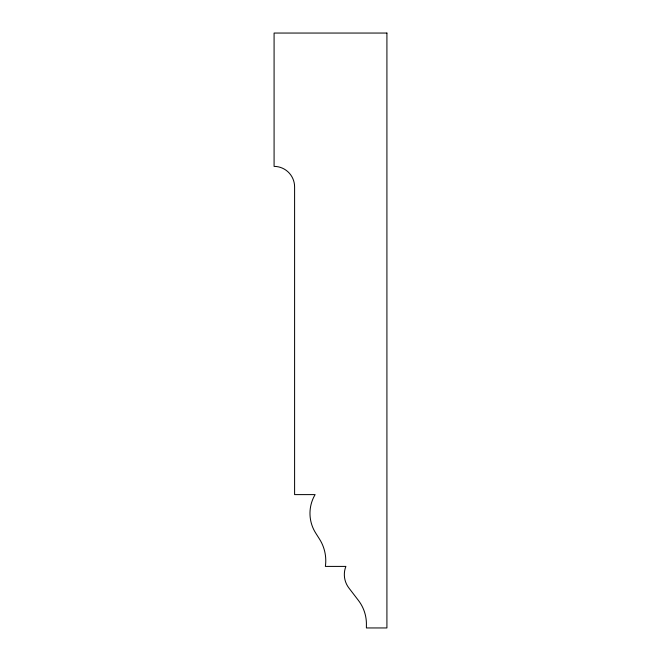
<?xml version="1.0" encoding="UTF-8"?>
<svg xmlns="http://www.w3.org/2000/svg" width="661" height="661" viewBox="0 0 661 661"><rect width="100%" height="100%" fill="white"/><g stroke="black" fill="none" stroke-linecap="round" stroke-linejoin="round"><path stroke-width="0.99" d="M386.916 33.05L274.084 33.05L274.084 166.39A20.516 20.516 0 0 1 294.599 186.906L294.599 494.61L315.115 494.61A36.776 36.776 0 0 0 315.661 533.006L319.536 539.136A40.371 40.371 0 0 1 325.369 566.411L345.885 566.411A22.119 22.119 0 0 0 348.901 588.001L358.411 600.411A38.776 38.776 0 0 1 366.401 622.959L366.401 627.95L386.916 627.95L386.916 33.05"/></g></svg>
